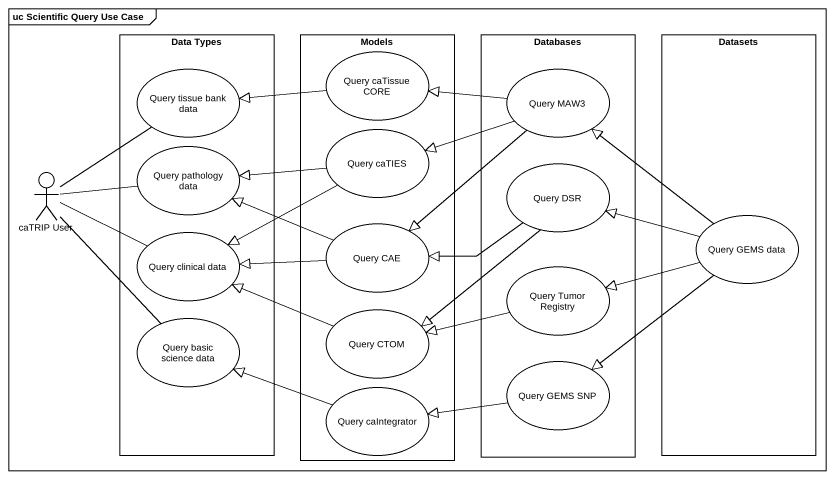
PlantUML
@startuml
mainframe uc Scientific Query Use Case
rectangle "Data Types" as Data_Types {
  usecase "Query tissue bank data" as Query_tissue_bank_data
  usecase "Query pathology data" as Query_pathology_data
  usecase "Query clinical data" as Query_clinical_data
  usecase "Query basic science data" as Query_basic_science_data
}
rectangle Models {
  usecase "Query caTissue CORE" as Query_caTissue_CORE
  usecase "Query caTIES" as Query_caTIES
  usecase "Query CAE" as Query_CAE
  usecase "Query CTOM" as Query_CTOM
  usecase "Query caIntegrator" as Query_caIntegrator
}
rectangle Databases {
  usecase "Query MAW3" as Query_MAW3
  usecase "Query DSR" as Query_DSR
  usecase "Query Tumor Registry" as Query_Tumor_Registry
  usecase "Query GEMS SNP" as Query_GEMS_SNP
}
rectangle Datasets {
  usecase "Query GEMS data" as Query_GEMS_data
}
actor "caTRIP User" as caTRIP_User
Query_caTissue_CORE -left-|> Query_tissue_bank_data
Query_MAW3 -left-|> Query_caTissue_CORE
Query_MAW3 -left-|> Query_caTIES
Query_MAW3 --|> Query_CAE
Query_caTIES -left-|> Query_pathology_data
Query_caTIES -left-|> Query_clinical_data
caTRIP_User -up- Query_tissue_bank_data
caTRIP_User -right- Query_pathology_data
caTRIP_User -right- Query_clinical_data
caTRIP_User -- Query_basic_science_data
Query_DSR -left-|> Query_CAE
Query_DSR --|> Query_CTOM
Query_CAE -left-|> Query_pathology_data
Query_CAE -left-|> Query_clinical_data
Query_GEMS_data -up-|> Query_MAW3
Query_GEMS_data -left-|> Query_DSR
Query_GEMS_data -left-|> Query_Tumor_Registry
Query_GEMS_data --|> Query_GEMS_SNP
Query_Tumor_Registry -left-|> Query_CTOM
Query_CTOM -left-|> Query_clinical_data
Query_caIntegrator -left-|> Query_basic_science_data
Query_GEMS_SNP -left-|> Query_caIntegrator
@enduml
